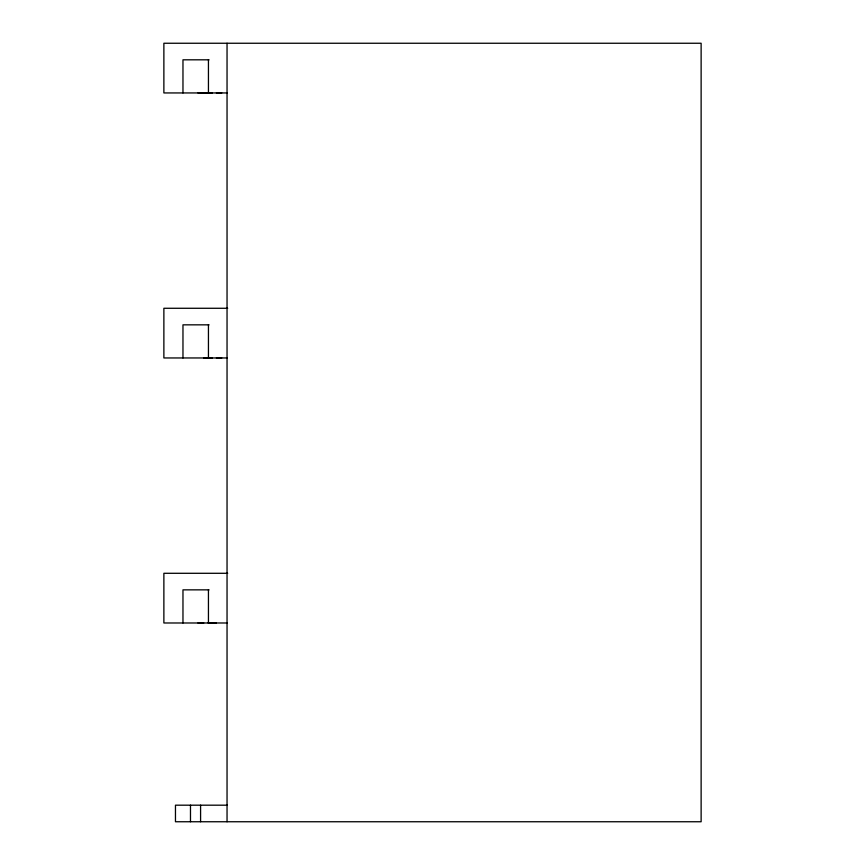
<?xml version="1.0" encoding="UTF-8"?>
<svg xmlns="http://www.w3.org/2000/svg" width="865" height="865" viewBox="0 0 865 865"><rect width="100%" height="100%" fill="white"/><g stroke="black" fill="none" stroke-linecap="round" stroke-linejoin="round"><path stroke-width="1.3" d="M209.071 59.815L182.969 59.815L182.969 92.944M216.391 92.944L221.743 92.944M227.246 92.944L163.874 92.944L163.874 43.25L701.126 43.25L701.126 821.75L175.465 821.75L175.465 805.185L227.311 805.185M197.988 92.944L212.249 92.944M227.7 308.275L163.874 308.275L163.874 357.959L227.246 357.959M209.071 324.84L182.969 324.84L182.969 357.959M203.751 357.969L212.249 357.969M216.391 357.969L221.743 357.959M227.7 573.29L163.874 573.29L163.874 622.984L227.246 622.984M209.071 589.854L182.969 589.854L182.969 622.984M208.206 622.984L216.391 622.984M197.988 622.984L203.751 622.984M210.303 622.984L212.249 622.984M227.041 43.25L227.041 821.75M208.443 59.815L208.443 92.944M208.443 324.84L208.443 357.959M208.443 589.854L208.443 622.984M200.583 805.185L200.583 821.75M190.484 805.185L190.484 821.75"/></g></svg>
